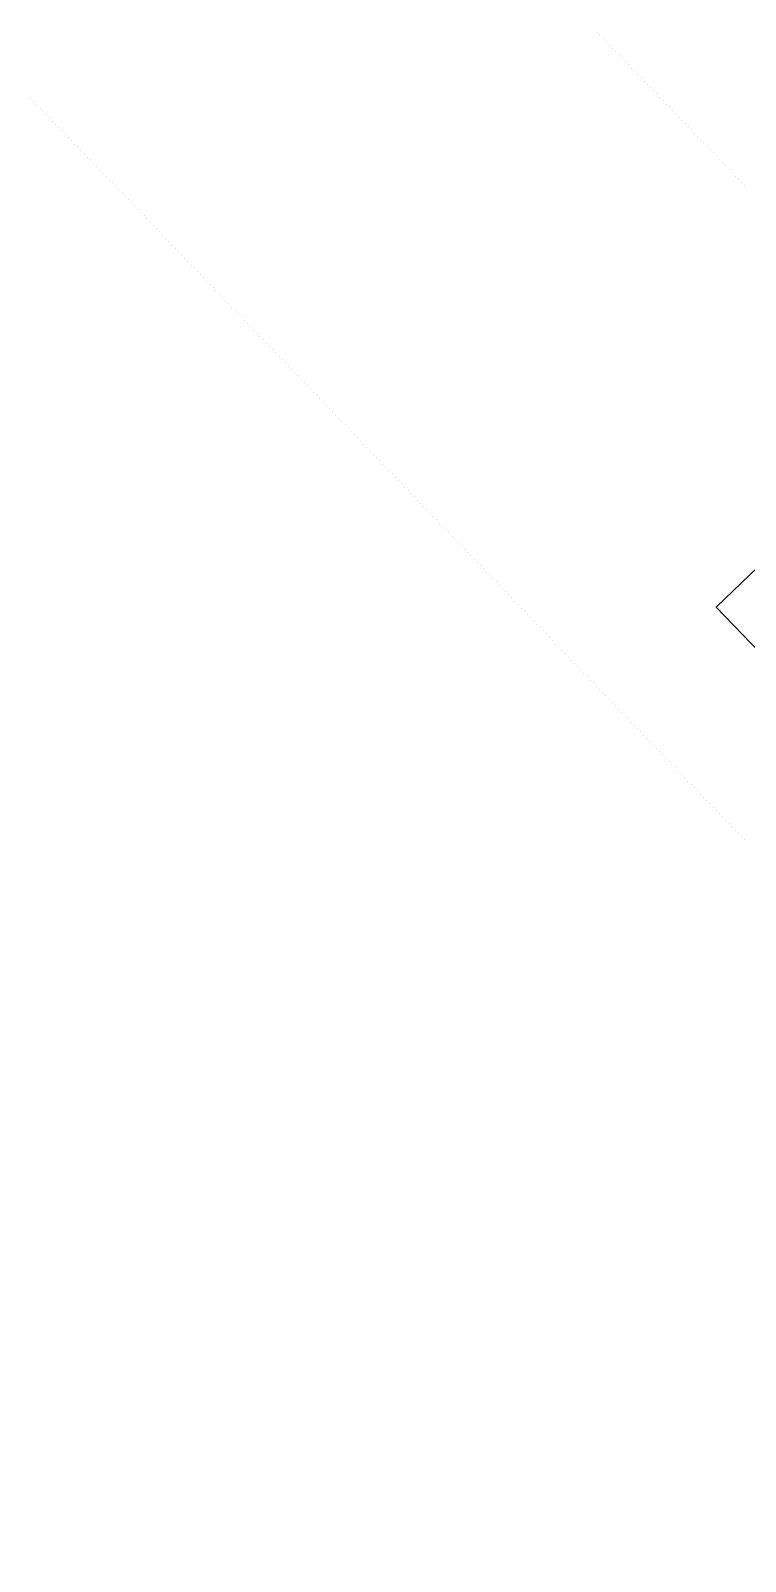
# Model space of a CAD drawing. Header units: metres. Extents: x 2687650.8 to 2687727.1, y 1234407.3 to 1234484.3.
# Drawn here: x 2687699.818 to 2687701.394, y 1234446.544 to 1234449.921 of the extents above; entities that cross this region are included whole.
import ezdxf

# ---------------------------------------------------------------- set-up
doc = ezdxf.new("R2010")
doc.units = ezdxf.units.M
for name, color, linetype in [('PDF_E_BETON', 7, 'Continuous'), ('PDF_Ebene 2', 7, 'Continuous'), ('PDF_Text', 7, 'Continuous')]:
    doc.layers.add(name, color=color, linetype=linetype)
doc.styles.add('PDF Verdana', font='verdana.ttf')

# ---------------------------------------------------------------- blocks, each defined once
blk = doc.blocks.new('A$C1c84ec86')
at = {"layer": 'PDF_E_BETON', "lineweight": 18}
blk.add_lwpolyline([(3845.2, 3317.09), (3845.2, 3567.07), (3895.16, 3567.07), (3895.16, 3317.09)], close=True, dxfattribs=at)
at = {"layer": 'PDF_Ebene 2', "lineweight": 20}
for points in [[(3735.56, 3386.09), (3735.56, 3386.09)], [(3736.41, 3386.09), (3736.41, 3386.09)], [(3737.46, 3386.09), (3737.46, 3386.09)], [(3738.52, 3386.09), (3738.52, 3386.09)], [(3739.58, 3386.09), (3739.58, 3386.09)], [(3740.43, 3386.09), (3740.43, 3386.09)], [(3741.49, 3386.09), (3741.49, 3386.09)], [(3742.54, 3386.09), (3742.54, 3386.09)], [(3743.39, 3386.09), (3743.39, 3386.09)], [(3744.45, 3386.09), (3744.45, 3386.09)], [(3745.51, 3386.09), (3745.51, 3386.09)], [(3746.57, 3386.09), (3746.57, 3386.09)], [(3747.41, 3386.09), (3747.41, 3386.09)], [(3748.47, 3386.09), (3748.47, 3386.09)], [(3749.53, 3386.09), (3749.53, 3386.09)], [(3750.59, 3386.09), (3750.59, 3386.09)], [(3751.43, 3386.09), (3751.43, 3386.09)], [(3752.49, 3386.09), (3752.49, 3386.09)], [(3753.55, 3386.09), (3753.55, 3386.09)], [(3754.4, 3386.09), (3754.4, 3386.09)], [(3755.46, 3386.09), (3755.46, 3386.09)], [(3756.51, 3386.09), (3756.51, 3386.09)], [(3757.57, 3386.09), (3757.57, 3386.09)], [(3758.42, 3386.09), (3758.42, 3386.09)], [(3759.48, 3386.09), (3759.48, 3386.09)], [(3760.54, 3386.09), (3760.54, 3386.09)], [(3761.59, 3386.09), (3761.59, 3386.09)], [(3762.44, 3386.09), (3762.44, 3386.09)], [(3763.5, 3386.09), (3763.5, 3386.09)], [(3764.56, 3386.09), (3764.56, 3386.09)], [(3765.4, 3386.09), (3765.4, 3386.09)], [(3766.46, 3386.09), (3766.46, 3386.09)], [(3767.52, 3386.09), (3767.52, 3386.09)], [(3768.58, 3386.09), (3768.58, 3386.09)], [(3769.43, 3386.09), (3769.43, 3386.09)], [(3770.48, 3386.09), (3770.48, 3386.09)], [(3771.54, 3386.09), (3771.54, 3386.09)], [(3772.39, 3386.09), (3772.39, 3386.09)], [(3773.45, 3386.09), (3773.45, 3386.09)], [(3774.51, 3386.09), (3774.51, 3386.09)], [(3775.56, 3386.09), (3775.56, 3386.09)], [(3776.41, 3386.09), (3776.41, 3386.09)], [(3777.47, 3386.09), (3777.47, 3386.09)], [(3778.53, 3386.09), (3778.53, 3386.09)], [(3779.59, 3386.09), (3779.59, 3386.09)], [(3780.43, 3386.09), (3780.43, 3386.09)], [(3781.49, 3386.09), (3781.49, 3386.09)], [(3782.55, 3386.09), (3782.55, 3386.09)], [(3659.57, 3285.97), (3659.57, 3285.97)], [(3660.42, 3285.97), (3660.42, 3285.97)], [(3661.47, 3285.97), (3661.47, 3285.97)], [(3662.53, 3285.97), (3662.53, 3285.97)], [(3663.38, 3285.97), (3663.38, 3285.97)], [(3664.44, 3285.97), (3664.44, 3285.97)], [(3665.5, 3285.97), (3665.5, 3285.97)], [(3666.55, 3285.97), (3666.55, 3285.97)], [(3667.4, 3285.97), (3667.4, 3285.97)], [(3668.46, 3285.97), (3668.46, 3285.97)], [(3669.52, 3285.97), (3669.52, 3285.97)], [(3670.58, 3285.97), (3670.58, 3285.97)], [(3671.42, 3285.97), (3671.42, 3285.97)], [(3672.48, 3285.97), (3672.48, 3285.97)], [(3673.54, 3285.97), (3673.54, 3285.97)], [(3674.39, 3285.97), (3674.39, 3285.97)], [(3675.44, 3285.97), (3675.44, 3285.97)], [(3676.5, 3285.97), (3676.5, 3285.97)], [(3677.56, 3285.97), (3677.56, 3285.97)], [(3678.41, 3285.97), (3678.41, 3285.97)], [(3679.47, 3285.97), (3679.47, 3285.97)], [(3680.52, 3285.97), (3680.52, 3285.97)], [(3681.58, 3285.97), (3681.58, 3285.97)], [(3682.43, 3285.97), (3682.43, 3285.97)], [(3683.49, 3285.97), (3683.49, 3285.97)], [(3684.55, 3285.97), (3684.55, 3285.97)], [(3685.39, 3285.97), (3685.39, 3285.97)], [(3686.45, 3285.97), (3686.45, 3285.97)], [(3687.51, 3285.97), (3687.51, 3285.97)], [(3688.57, 3285.97), (3688.57, 3285.97)], [(3689.42, 3285.97), (3689.42, 3285.97)], [(3690.47, 3285.97), (3690.47, 3285.97)], [(3691.53, 3285.97), (3691.53, 3285.97)], [(3692.38, 3285.97), (3692.38, 3285.97)], [(3693.44, 3285.97), (3693.44, 3285.97)], [(3694.5, 3285.97), (3694.5, 3285.97)], [(3695.55, 3285.97), (3695.55, 3285.97)], [(3696.4, 3285.97), (3696.4, 3285.97)], [(3697.46, 3285.97), (3697.46, 3285.97)], [(3698.52, 3285.97), (3698.52, 3285.97)], [(3699.58, 3285.97), (3699.58, 3285.97)], [(3700.42, 3285.97), (3700.42, 3285.97)], [(3701.48, 3285.97), (3701.48, 3285.97)], [(3702.54, 3285.97), (3702.54, 3285.97)], [(3703.39, 3285.97), (3703.39, 3285.97)], [(3704.44, 3285.97), (3704.44, 3285.97)], [(3705.5, 3285.97), (3705.5, 3285.97)], [(3706.56, 3285.97), (3706.56, 3285.97)], [(3707.41, 3285.97), (3707.41, 3285.97)], [(3708.47, 3285.97), (3708.47, 3285.97)], [(3709.52, 3285.97), (3709.52, 3285.97)], [(3710.58, 3285.97), (3710.58, 3285.97)], [(3711.43, 3285.97), (3711.43, 3285.97)], [(3712.49, 3285.97), (3712.49, 3285.97)], [(3713.55, 3285.97), (3713.55, 3285.97)], [(3714.39, 3285.97), (3714.39, 3285.97)], [(3715.45, 3285.97), (3715.45, 3285.97)], [(3716.51, 3285.97), (3716.51, 3285.97)], [(3717.57, 3285.97), (3717.57, 3285.97)], [(3718.41, 3285.97), (3718.41, 3285.97)], [(3719.47, 3285.97), (3719.47, 3285.97)], [(3720.53, 3285.97), (3720.53, 3285.97)], [(3721.59, 3285.97), (3721.59, 3285.97)], [(3722.44, 3285.97), (3722.44, 3285.97)], [(3723.49, 3285.97), (3723.49, 3285.97)], [(3724.55, 3285.97), (3724.55, 3285.97)], [(3725.4, 3285.97), (3725.4, 3285.97)], [(3726.46, 3285.97), (3726.46, 3285.97)], [(3727.52, 3285.97), (3727.52, 3285.97)], [(3728.57, 3285.97), (3728.57, 3285.97)], [(3729.42, 3285.97), (3729.42, 3285.97)], [(3730.48, 3285.97), (3730.48, 3285.97)], [(3731.54, 3285.97), (3731.54, 3285.97)], [(3732.38, 3285.97), (3732.38, 3285.97)], [(3733.44, 3285.97), (3733.44, 3285.97)], [(3734.5, 3285.97), (3734.5, 3285.97)], [(3735.56, 3285.97), (3735.56, 3285.97)], [(3736.41, 3285.97), (3736.41, 3285.97)], [(3737.46, 3285.97), (3737.46, 3285.97)], [(3738.52, 3285.97), (3738.52, 3285.97)], [(3739.58, 3285.97), (3739.58, 3285.97)], [(3740.43, 3285.97), (3740.43, 3285.97)], [(3741.49, 3285.97), (3741.49, 3285.97)], [(3742.54, 3285.97), (3742.54, 3285.97)], [(3743.39, 3285.97), (3743.39, 3285.97)], [(3744.45, 3285.97), (3744.45, 3285.97)], [(3745.51, 3285.97), (3745.51, 3285.97)], [(3746.57, 3285.97), (3746.57, 3285.97)], [(3747.41, 3285.97), (3747.41, 3285.97)], [(3748.47, 3285.97), (3748.47, 3285.97)], [(3749.53, 3285.97), (3749.53, 3285.97)], [(3750.59, 3285.97), (3750.59, 3285.97)], [(3751.43, 3285.97), (3751.43, 3285.97)], [(3752.49, 3285.97), (3752.49, 3285.97)], [(3753.55, 3285.97), (3753.55, 3285.97)], [(3754.4, 3285.97), (3754.4, 3285.97)], [(3755.46, 3285.97), (3755.46, 3285.97)], [(3756.51, 3285.97), (3756.51, 3285.97)], [(3757.57, 3285.97), (3757.57, 3285.97)], [(3758.42, 3285.97), (3758.42, 3285.97)], [(3759.48, 3285.97), (3759.48, 3285.97)], [(3760.54, 3285.97), (3760.54, 3285.97)], [(3761.59, 3285.97), (3761.59, 3285.97)], [(3762.44, 3285.97), (3762.44, 3285.97)], [(3763.5, 3285.97), (3763.5, 3285.97)], [(3764.56, 3285.97), (3764.56, 3285.97)], [(3765.4, 3285.97), (3765.4, 3285.97)], [(3766.46, 3285.97), (3766.46, 3285.97)], [(3767.52, 3285.97), (3767.52, 3285.97)], [(3768.58, 3285.97), (3768.58, 3285.97)], [(3769.43, 3285.97), (3769.43, 3285.97)], [(3770.48, 3285.97), (3770.48, 3285.97)], [(3771.54, 3285.97), (3771.54, 3285.97)], [(3772.39, 3285.97), (3772.39, 3285.97)], [(3773.45, 3285.97), (3773.45, 3285.97)], [(3774.51, 3285.97), (3774.51, 3285.97)], [(3775.56, 3285.97), (3775.56, 3285.97)], [(3776.41, 3285.97), (3776.41, 3285.97)], [(3777.47, 3285.97), (3777.47, 3285.97)], [(3778.53, 3285.97), (3778.53, 3285.97)], [(3779.59, 3285.97), (3779.59, 3285.97)], [(3780.43, 3285.97), (3780.43, 3285.97)], [(3781.49, 3285.97), (3781.49, 3285.97)], [(3782.55, 3285.97), (3782.55, 3285.97)], [(3783.4, 3285.97), (3783.4, 3285.97)], [(3784.46, 3285.97), (3784.46, 3285.97)], [(3785.51, 3285.97), (3785.51, 3285.97)], [(3786.57, 3285.97), (3786.57, 3285.97)], [(3787.42, 3285.97), (3787.42, 3285.97)], [(3788.48, 3285.97), (3788.48, 3285.97)], [(3789.54, 3285.97), (3789.54, 3285.97)], [(3790.59, 3285.97), (3790.59, 3285.97)], [(3791.44, 3285.97), (3791.44, 3285.97)], [(3792.5, 3285.97), (3792.5, 3285.97)], [(3793.56, 3285.97), (3793.56, 3285.97)], [(3794.4, 3285.97), (3794.4, 3285.97)], [(3795.46, 3285.97), (3795.46, 3285.97)], [(3796.52, 3285.97), (3796.52, 3285.97)], [(3797.58, 3285.97), (3797.58, 3285.97)], [(3798.43, 3285.97), (3798.43, 3285.97)], [(3799.48, 3285.97), (3799.48, 3285.97)], [(3800.54, 3285.97), (3800.54, 3285.97)], [(3801.6, 3285.97), (3801.6, 3285.97)], [(3802.45, 3285.97), (3802.45, 3285.97)], [(3803.51, 3285.97), (3803.51, 3285.97)], [(3804.56, 3285.97), (3804.56, 3285.97)], [(3805.41, 3285.97), (3805.41, 3285.97)], [(3806.47, 3285.97), (3806.47, 3285.97)], [(3807.53, 3285.97), (3807.53, 3285.97)], [(3808.59, 3285.97), (3808.59, 3285.97)], [(3809.43, 3285.97), (3809.43, 3285.97)], [(3810.49, 3285.97), (3810.49, 3285.97)], [(3811.55, 3285.97), (3811.55, 3285.97)], [(3812.4, 3285.97), (3812.4, 3285.97)], [(3813.45, 3285.97), (3813.45, 3285.97)], [(3814.51, 3285.97), (3814.51, 3285.97)], [(3815.57, 3285.97), (3815.57, 3285.97)], [(3816.42, 3285.97), (3816.42, 3285.97)], [(3817.48, 3285.97), (3817.48, 3285.97)], [(3818.53, 3285.97), (3818.53, 3285.97)], [(3819.59, 3285.97), (3819.59, 3285.97)], [(3820.44, 3285.97), (3820.44, 3285.97)], [(3821.5, 3285.97), (3821.5, 3285.97)], [(3822.56, 3285.97), (3822.56, 3285.97)], [(3823.4, 3285.97), (3823.4, 3285.97)], [(3824.46, 3285.97), (3824.46, 3285.97)], [(3825.52, 3285.97), (3825.52, 3285.97)], [(3826.58, 3285.97), (3826.58, 3285.97)], [(3827.42, 3285.97), (3827.42, 3285.97)], [(3828.48, 3285.97), (3828.48, 3285.97)], [(3829.54, 3285.97), (3829.54, 3285.97)], [(3830.6, 3285.97), (3830.6, 3285.97)], [(3831.45, 3285.97), (3831.45, 3285.97)], [(3832.5, 3285.97), (3832.5, 3285.97)], [(3833.56, 3285.97), (3833.56, 3285.97)], [(3834.41, 3285.97), (3834.41, 3285.97)], [(3835.47, 3285.97), (3835.47, 3285.97)], [(3836.53, 3285.97), (3836.53, 3285.97)], [(3837.58, 3285.97), (3837.58, 3285.97)], [(3838.43, 3285.97), (3838.43, 3285.97)], [(3839.49, 3285.97), (3839.49, 3285.97)], [(3840.55, 3285.97), (3840.55, 3285.97)], [(3841.61, 3285.97), (3841.61, 3285.97)], [(3842.45, 3285.97), (3842.45, 3285.97)], [(3843.51, 3285.97), (3843.51, 3285.97)], [(3844.57, 3285.97), (3844.57, 3285.97)], [(3845.42, 3285.97), (3845.42, 3285.97)], [(3846.47, 3285.97), (3846.47, 3285.97)], [(3847.53, 3285.97), (3847.53, 3285.97)], [(3848.59, 3285.97), (3848.59, 3285.97)], [(3849.44, 3285.97), (3849.44, 3285.97)], [(3850.5, 3285.97), (3850.5, 3285.97)], [(3851.55, 3285.97), (3851.55, 3285.97)], [(3852.4, 3285.97), (3852.4, 3285.97)], [(3853.46, 3285.97), (3853.46, 3285.97)], [(3854.52, 3285.97), (3854.52, 3285.97)], [(3855.58, 3285.97), (3855.58, 3285.97)], [(3856.42, 3285.97), (3856.42, 3285.97)], [(3857.48, 3285.97), (3857.48, 3285.97)], [(3858.54, 3285.97), (3858.54, 3285.97)], [(3859.6, 3285.97), (3859.6, 3285.97)], [(3860.44, 3285.97), (3860.44, 3285.97)], [(3861.5, 3285.97), (3861.5, 3285.97)], [(3862.56, 3285.97), (3862.56, 3285.97)], [(3863.41, 3285.97), (3863.41, 3285.97)], [(3864.47, 3285.97), (3864.47, 3285.97)], [(3865.52, 3285.97), (3865.52, 3285.97)], [(3866.58, 3285.97), (3866.58, 3285.97)], [(3867.43, 3285.97), (3867.43, 3285.97)], [(3868.49, 3285.97), (3868.49, 3285.97)], [(3869.55, 3285.97), (3869.55, 3285.97)], [(3870.6, 3285.97), (3870.6, 3285.97)], [(3871.45, 3285.97), (3871.45, 3285.97)], [(3872.51, 3285.97), (3872.51, 3285.97)], [(3873.57, 3285.97), (3873.57, 3285.97)], [(3874.42, 3285.97), (3874.42, 3285.97)], [(3875.47, 3285.97), (3875.47, 3285.97)], [(3876.53, 3285.97), (3876.53, 3285.97)], [(3877.59, 3285.97), (3877.59, 3285.97)], [(3878.44, 3285.97), (3878.44, 3285.97)], [(3879.5, 3285.97), (3879.5, 3285.97)], [(3880.55, 3285.97), (3880.55, 3285.97)], [(3881.61, 3285.97), (3881.61, 3285.97)], [(3882.46, 3285.97), (3882.46, 3285.97)], [(3883.52, 3285.97), (3883.52, 3285.97)], [(3884.58, 3285.97), (3884.58, 3285.97)], [(3885.42, 3285.97), (3885.42, 3285.97)], [(3886.48, 3285.97), (3886.48, 3285.97)]]:
    blk.add_lwpolyline(points, dxfattribs=at)
at = {"layer": 'PDF_Text', "insert": (3586.54, 2761.26), "char_height": 34.9974, "attachment_point": 7, "style": 'PDF Verdana'}
blk.add_mtext('Detail Holzausfachung 1:20', dxfattribs=at)

msp = doc.modelspace()

# ---------------------------------------------------------------- block references
at = {"xscale": 0.01, "yscale": 0.01, "zscale": 0.01, "rotation": 313.8734409291175}
msp.add_blockref('A$C1c84ec86', (2687650.7677, 1234453.3784), dxfattribs=at)

doc.saveas('drawing.dxf')
